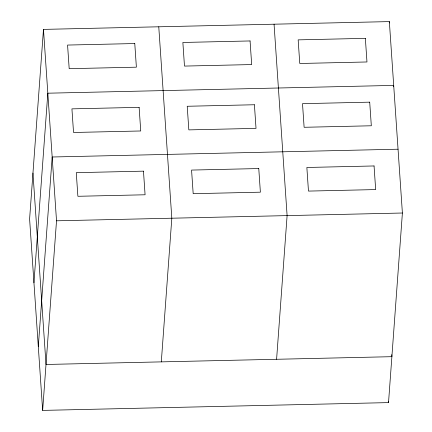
<?xml version="1.0" encoding="UTF-8"?>
<svg xmlns="http://www.w3.org/2000/svg" width="432" height="432" viewBox="0 0 432 432"><rect width="100%" height="100%" fill="white"/><g stroke="black" fill="none" stroke-linecap="round" stroke-linejoin="round"><path stroke-width="0.65" d="M43.475 29.392L29.603 218.986L42.649 410.4L388.525 402.608L402.397 213.014L389.351 21.6L43.475 29.392L56.522 220.806L42.649 410.4M33.95 282.793L47.822 93.199L393.698 85.406L393.601 86.746M38.302 346.594L52.175 157L398.05 149.207M161.303 361.876L171.817 218.209L158.765 26.795M276.593 359.278L287.107 215.611L274.055 24.197M389.254 22.945L389.351 21.6M56.522 220.806L402.397 213.014M391.748 354.667L391.889 356.681L46.013 364.473L32.962 173.059M388.433 401.263L388.525 402.608M134.773 43.546L67.576 45.063L69.185 68.683L136.382 67.171L134.773 43.546M250.069 40.948L182.866 42.466L184.48 66.085L251.678 64.568L250.069 40.948M365.359 38.351L298.161 39.868L299.77 63.488L366.968 61.97L365.359 38.351M139.126 107.352L71.928 108.864L73.537 132.484L140.735 130.972L139.126 107.352M254.416 104.755L187.218 106.267L188.827 129.886L256.025 128.374L254.416 104.755M369.706 102.157L302.508 103.669L304.117 127.289L371.32 125.777L369.706 102.157M143.473 171.153L76.275 172.67L77.884 196.29L145.082 194.778L143.473 171.153M258.768 168.556L191.565 170.073L193.18 193.693L260.377 192.181L258.768 168.556M374.058 165.958L306.86 167.476L308.47 191.095L375.667 189.578L374.058 165.958"/></g></svg>
